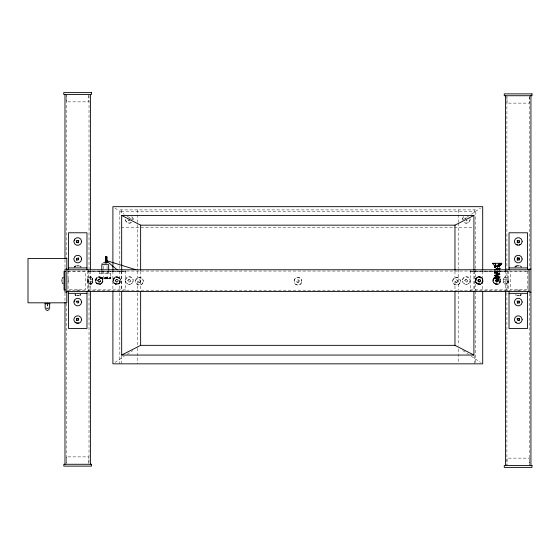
<?xml version="1.0" encoding="UTF-8"?>
<svg xmlns="http://www.w3.org/2000/svg" width="560" height="560" viewBox="0 0 560 560"><rect width="100%" height="100%" fill="white"/><g stroke="black" fill="none" stroke-linecap="round" stroke-linejoin="round"><path stroke-width="0.42" stroke-dasharray="2.8 2.1" d="M497.658 270.949L497.658 277.179L496.258 281.799L495.831 280.308L497.077 279.013L495.089 277.732L497.567 276.661L495.95 275.499L498.477 274.099L495.95 272.706L498.477 271.313L497.567 270.802L498.365 271.173M499.506 270.949L499.506 277.179L498.106 281.799C496.769 279.839 500.689 278.705 497 277.949C500.983 276.696 498.589 275.191 496.055 275.359M100.59 280.378L100.59 280.791A1.407 1.407 0 0 1 98.434 281.792A1.407 1.407 0 0 1 98.441 279.412A1.407 1.407 0 0 1 100.59 280.427M101.549 277.501L103.019 280.112L102.753 282.093M118.153 280.791A1.407 1.407 0 0 0 116.221 279.3A1.407 1.407 0 0 0 115.899 281.722A1.407 1.407 0 0 0 118.153 280.791L118.153 280.378M119.119 277.501L120.33 279.139L120.582 281.12A3.864 3.864 0 0 1 112.931 281.099M140.805 281.442A1.407 1.407 0 0 0 138.873 279.951A1.407 1.407 0 0 0 138.551 282.366A1.407 1.407 0 0 0 140.805 281.442L140.805 281.071M143.234 281.764C144.13 276.535 135.338 275.954 135.583 281.253C135.31 285.887 142.828 286.391 143.234 281.764A3.864 3.864 0 0 1 135.583 281.743M299.362 281.442A1.407 1.407 0 0 0 297.43 279.951A1.407 1.407 0 0 0 297.101 282.366A1.407 1.407 0 0 0 299.362 281.442L299.362 281.071M301.791 281.764C302.687 276.535 293.895 275.954 294.133 281.253C293.867 285.887 301.385 286.391 301.791 281.764A3.864 3.864 0 0 1 294.133 281.743M457.912 281.442A1.407 1.407 0 0 0 455.98 279.951A1.407 1.407 0 0 0 455.658 282.366A1.407 1.407 0 0 0 457.912 281.442L457.912 281.071M460.341 281.764C461.237 276.535 452.452 275.954 452.69 281.253C452.417 285.887 459.942 286.391 460.341 281.764A3.864 3.864 0 0 1 452.69 281.743M480.564 280.791L480.508 280.364A1.407 1.407 0 0 0 478.359 279.356A1.407 1.407 0 0 0 478.352 281.729A1.407 1.407 0 0 0 480.508 280.735A1.386 1.386 0 0 0 478.52 279.447A1.386 1.386 0 0 0 478.422 281.848A1.386 1.386 0 0 0 480.55 280.735M482.993 281.12L482.685 279.076M498.113 279.776C497.469 284.634 496.181 271.348 496.727 270.956M498.127 280.791A1.407 1.407 0 0 0 496.202 279.3A1.407 1.407 0 0 0 495.873 281.722A1.407 1.407 0 0 0 498.127 280.791A1.386 1.386 0 0 0 496.118 279.433A1.386 1.386 0 0 0 495.957 281.827A1.386 1.386 0 0 0 498.113 280.77L498.134 280.378M500.563 281.12L500.304 279.09L499.093 277.501M95.361 280.602L95.368 280.042A3.864 3.864 0 0 1 103.019 280.063M98.266 280.616L98.266 280.441A0.931 0.931 0 0 1 100.121 280.441L100.114 280.728A0.931 0.931 0 0 1 98.266 280.672L98.266 280.567M112.931 280.602L112.931 280.042M115.836 280.616L115.836 280.441A0.931 0.931 0 0 1 117.684 280.441L117.684 280.728A0.931 0.931 0 0 1 115.836 280.672L115.836 280.567M475.342 280.602L475.286 280.028A3.864 3.864 0 0 1 482.944 280.056M478.24 280.616L478.184 280.427A0.931 0.931 0 0 1 480.039 280.427L480.095 280.728A0.931 0.931 0 0 1 478.247 280.672L478.184 280.553M492.905 280.602L493.171 279.069M494.879 270.956C493.094 270.928 497.168 283.913 495.81 280.441M496.265 277.851L496.58 277.788C497.217 276.577 496.454 276.857 496.265 277.851C493.276 278.411 498.638 279.083 496.265 280M498.113 277.851L498.428 277.788C499.065 276.577 498.302 276.857 498.113 277.851C495.124 278.411 500.486 279.083 498.113 280M496.489 279.006L496.517 278.586M498.337 279.006L498.365 278.586M99.652 271.152L99.652 277.627L100.576 278.551L110.446 278.362L110.747 271.152M495.782 280.574L496.608 279.559M496.965 277.179L496.601 277.452M498.036 280.966L497.735 280.518A0.931 0.931 0 0 0 495.81 280.483L495.81 280.721A0.931 0.931 0 0 0 497.658 280.728L498.456 279.559M498.813 277.179L498.449 277.452M496.678 279.097L496.734 278.691M498.526 279.097L498.582 278.691M496.265 279.776L495.831 280.308L496.188 280.966M496.825 279.188L496.909 278.803L497.441 279.286L496.552 279.79M498.673 279.188L498.757 278.803L499.289 279.286L498.4 279.79M496.839 279.629L497.322 279.083M498.687 279.629L499.17 279.083M125.468 280.063C125.923 275.107 133.938 276.178 133.126 281.05C132.685 285.992 124.649 284.963 125.468 280.063A3.864 3.864 0 0 1 133.126 280.042M462.455 218.82L463.925 216.251A3.864 3.864 0 0 0 462.455 218.82L462.462 219.828M470.113 219.8C469.833 222.642 466.158 224.175 463.946 222.376A3.864 3.864 0 0 0 470.113 219.8L469.847 217.819M462.455 280.063C462.91 275.107 470.918 276.178 470.113 281.05C469.672 285.992 461.636 284.963 462.455 280.063A3.864 3.864 0 0 1 470.113 280.042M95.368 280.091L95.627 279.069M113.197 279.069L112.931 280.091A3.864 3.864 0 0 1 120.589 280.112M120.323 282.093L120.582 281.071M475.342 280.091L475.608 279.069M482.671 282.03L482.937 281.064A3.864 3.864 0 0 1 475.286 281.036L475.594 282.072M482.734 282.093L482.993 281.071A3.864 3.864 0 0 1 475.342 281.05M492.905 280.091C493.178 277.214 496.888 275.66 499.093 277.55M500.297 282.093L500.563 281.071A3.864 3.864 0 0 1 492.905 281.05L493.164 282.072M496.93 279.538L497.077 279.013M498.778 279.538L498.932 279.013M90.867 284.431L92.526 281.925M90.405 284.389L91.147 284.431C93.506 282.59 93.506 278.621 91.147 276.773L90.405 276.773M92.54 282.632L92.806 281.974M503.657 278.53L503.391 281.974M92.26 282.59L91.427 283.829M503.657 278.572L505.512 276.731M95.627 279.118L96.852 277.487M102.249 282.961L103.019 281.071A3.864 3.864 0 0 1 95.361 281.05L95.62 282.072M113.197 279.118L114.415 277.487M119.812 282.961L120.323 282.044M475.552 279.055L476.056 278.187L475.608 279.118M482.223 282.961L482.734 282.044M499.793 282.961L500.297 282.044M498.057 271.033L494.102 272.706L497.567 274.33L494.942 275.863L497.567 277.123L496.342 278.11L497.448 278.649L497.21 277.522M498.365 273.959C497.798 273.448 492.849 275.275 495.012 276.003L494.207 275.639M497.049 276.143L497.049 275.59L499.485 274.47L496.86 272.937L500.325 271.313L499.415 270.802L500.22 271.173M500.22 274.239L499.415 274.61C501.578 273.875 496.629 272.048 496.055 272.566M497.518 277.431L498.477 276.892L497.567 276.381L498.365 276.752M498.428 277.788L500.325 276.892L499.415 276.381L500.22 276.752M499.366 277.431L500.22 277.032M125.468 219.31C125.244 222.852 130.361 224.567 132.37 221.648M504.49 277.333L505.05 276.773M101.99 278.551L102.921 277.627M96.138 278.243L98.7 276.731L101.549 277.55M102.249 282.919L99.687 284.431L97.706 284.123M113.701 278.243L116.263 276.731L119.119 277.55M119.812 282.919L118.223 284.179M476.112 278.243L478.674 276.731M481.453 283.612L482.167 282.905M481.509 283.675L482.223 282.919M493.682 278.243L495.271 277.032L497.252 276.78M499.072 283.675L499.793 282.919M494.207 272.846L495.012 273.217L498.057 271.586L494.207 272.566M115.024 362.411L124.271 356.251M127.12 354.354L132.804 350.56M462.784 219.947L468.475 216.153M471.324 214.256L480.564 208.089M495.362 277.522L495.593 278.649L494.494 278.11L495.18 277.627L495.425 278.565M101.535 283.626L99.687 284.389M119.098 283.626L116.242 284.382M476.826 277.536L477.701 277.032M480.578 284.116L481.509 283.626M498.204 284.179L499.072 283.626M495.201 272.055L494.515 272.426L495.012 272.195L497.077 273.315M497.049 272.055L496.37 272.426L500.22 271.446M499.226 271.957L499.905 271.586L499.415 271.817L497.721 270.844M495.201 274.848L494.207 275.359M497.049 274.848L496.37 275.219L499.905 274.379L499.226 274.75M496.58 277.788L498.365 277.032M498.869 277.683L499.905 277.172L499.191 277.508M497.343 277.508L498.057 277.172L494.704 277.914M498.365 271.446L497.567 271.817L495.873 270.844M498.365 274.239L494.515 275.219L495.012 274.988L497.077 276.101M497.343 271.915L499.905 271.033M497.343 274.708L499.415 273.588L500.22 273.959M496.552 277.914L499.422 277.312L497.343 276.283M477.645 276.976L479.682 276.78M479.605 284.375L480.634 284.13M480.634 284.179L477.624 284.109M498.204 284.13L496.216 284.382L494.375 283.612M121.212 211.288L474.376 211.288M121.212 227.472L453.397 227.472M454.272 227.472L473.508 227.472M67.704 271.061L529.088 271.061M67.669 271.474L85.323 271.474L85.323 289.779L67.669 289.779M527.408 271.474L510.594 271.474L510.594 289.779L527.408 289.779M99.652 273.462L110.81 273.462M496.629 277.179L497.658 277.179M498.477 277.179L499.506 277.179M88.557 277.396L90.405 277.438M505.512 277.459L507.36 277.459M99.652 277.627L110.81 277.627M99.68 277.865L110.775 277.865M99.722 277.977L110.74 277.977M99.771 278.089L110.684 278.089M99.841 278.187L110.614 278.187M100.009 278.362L110.446 278.362M100.114 278.425L110.348 278.425M88.557 279.293L87.171 279.244L87.171 282.065L88.557 282.051L87.171 282.016M507.36 279.244L508.746 279.286M92.806 279.678L87.85 279.636L87.85 281.526L92.806 281.526M503.391 279.678L508.067 279.678L508.067 281.526L503.391 281.484M507.36 282.016L508.746 282.016M507.36 282.058L508.746 282.065L508.746 279.244M88.557 283.864L90.405 283.864M507.36 283.85L505.512 283.864L507.36 283.913M88.557 283.913L90.405 283.913M505.05 284.389L505.512 284.431M88.557 289.919L125.538 289.877M470.379 289.919L507.36 289.877M76.356 290.108L79.121 290.108M516.887 290.108L519.652 290.108M67.704 290.199L529.088 290.199M116.263 276.773L118.244 277.039M478.597 284.368L479.661 284.389M479.626 276.717L482.237 278.264M496.216 284.431L493.661 282.898M116.242 284.431L114.401 283.612M98.679 284.431L96.831 283.612M496.608 278.306L498.988 278.992M494.76 278.306L497.14 278.992M496.055 272.846L499.905 273.819L499.226 273.455M496.055 275.639L499.905 276.612L499.226 276.241M497.378 273.455L498.057 273.819L494.515 272.986L495.201 273.357M497.378 276.241L498.057 276.612L494.515 275.772L495.201 276.143M480.655 277.039L481.53 277.55M477.68 284.165L476.098 282.898M115.269 284.165L113.687 282.898M462.784 350.56L468.475 354.354M471.324 356.251L480.564 362.411M115.024 208.089L124.271 214.256M127.12 216.153L132.804 219.947M107.541 277.627L108.465 278.551M504.49 283.871L503.391 281.925L505.05 284.431M476.812 283.661L475.538 282.009L476.098 282.947M96.124 282.898L96.831 283.661M92.526 281.974L92.526 279.188L90.867 276.731L92.26 278.572M493.164 282.023L493.661 282.947M482.181 278.201L483 280.112A3.864 3.864 0 0 0 475.342 280.042M113.19 282.023L113.687 282.947M95.62 282.023L96.124 282.947M92.54 278.579L92.806 279.237M92.26 278.53L92.526 279.237M496.937 277.732L497.147 278.474M495.089 277.732L495.299 278.474M133.126 218.792L131.642 216.237A3.864 3.864 0 0 1 133.126 218.792L133.126 219.8M112.931 281.05L113.19 282.072M497.028 277.627L497.273 278.565M497.693 280.203L497.826 280.714M495.845 280.203L495.978 280.714M497.455 277.417L497.546 278.026M497.588 278.271L497.658 278.74M495.607 277.417L495.698 278.026M495.733 278.271L495.803 278.74M497.77 277.312L497.819 277.942M497.847 278.376L497.882 278.831M495.915 277.312L495.964 277.942M495.999 278.376L496.034 278.831M464.891 280.378L464.891 280.749M127.904 280.378L127.904 280.749M529.55 96.6L529.55 267.953M529.55 293.307L529.55 465.535M529.228 96.551L529.228 103.124L507.038 103.124L507.038 96.551M529.228 464.709L529.228 458.136L507.038 458.136L507.038 464.709M527.793 271.061L527.793 290.199M508.655 271.061L508.655 290.199M507.36 270.634L507.36 291.494M506.898 96.6L506.898 465.535M505.512 270.578L505.512 290.682M498.113 278.481L498.113 278.915M496.265 278.481L496.265 278.915M492.905 280.56L492.905 281.099M482.699 271.285L482.699 290.493M475.769 268.506L475.769 209.902L119.826 209.902L119.826 270.256M475.769 269.381L475.769 290.367M475.769 291.242L475.769 362.964M475.286 280.546L475.342 281.099M474.376 209.902L474.376 214.277M474.376 271.124L474.376 290.367M474.376 355.964L474.376 363.839M473.914 271.292L473.914 290.486M470.379 270.634L470.379 291.494M458.199 209.902L458.199 222.152M458.199 223.02L458.199 268.506M458.199 269.381L458.199 290.367M458.199 291.242L458.199 345.471M458.199 348.971L458.199 362.964M454.965 271.32L454.965 290.479M140.63 271.32L140.63 290.479M137.396 209.902L137.396 270.256M137.396 271.124L137.396 292.117M137.396 292.992L137.396 347.221M137.396 348.096L137.396 363.839M125.538 270.634L125.538 290.647M121.674 271.292L121.674 290.486M121.212 209.902L121.212 214.277M121.212 271.124L121.212 290.367M121.212 355.964L121.212 363.839M119.826 271.124L119.826 292.117M119.826 292.992L119.826 363.839M112.896 271.285L112.896 290.493M108.682 271.068L108.661 273.462M107.968 271.152L107.968 273.462M107.079 266.406L107.079 277.627M103.383 266.28L103.383 270.27M103.383 271.068L103.383 277.627M102.424 271.152L102.424 273.462M101.78 271.068L101.78 273.462M95.361 280.56L95.361 281.099M90.685 276.773L90.685 284.431M90.405 271.068L90.405 290.297M89.019 95.34L89.019 270.193M89.019 271.068L89.019 292.047M89.019 292.922L89.019 464.275M88.788 463.449L88.788 456.876L66.598 456.876L66.598 463.449M88.697 95.291L88.697 101.864L66.507 101.864L66.507 95.291M88.557 269.766L88.557 291.494M88.123 279.678L88.123 281.526M87.262 271.061L87.262 290.199M68.215 278.782L68.215 282.478M68.124 271.061L68.124 290.199M66.367 95.34L66.367 257.95M66.367 303.415L66.367 464.275M64.981 259.7L64.981 268.443M64.981 292.922L64.981 301.665M47.53 302.82L47.53 305.984M47.299 302.82L47.299 305.984M452.69 280.735A3.864 3.864 0 0 1 460.348 280.763M294.14 280.735A3.864 3.864 0 0 1 301.791 280.763M135.583 280.735A3.864 3.864 0 0 1 143.241 280.763M478.247 280.434A0.931 0.931 0 0 1 480.095 280.441M492.905 280.042A3.864 3.864 0 0 1 500.563 280.063M467.145 220.423A1.407 1.407 0 0 1 466.109 220.703M465.164 218.456A1.407 1.407 0 0 1 466.095 217.917M131.656 222.362A3.864 3.864 0 0 1 125.475 219.828M129.486 220.703A1.407 1.407 0 0 1 128.443 220.43M128.184 220.171A1.407 1.407 0 0 1 128.002 219.849M129.479 217.91A1.407 1.407 0 0 1 130.41 218.449M470.113 281.05A3.864 3.864 0 0 1 462.462 281.071M133.126 281.05A3.864 3.864 0 0 1 125.475 281.071M480.039 280.672A0.931 0.931 0 0 1 478.184 280.658M129.661 220.717A1.386 1.386 0 0 1 128.611 220.584M128.1 220.073A1.386 1.386 0 0 1 127.967 219.737M129.661 218.043A1.386 1.386 0 0 1 130.284 218.4M466.984 220.584A1.386 1.386 0 0 1 466.291 220.766M465.311 218.4A1.386 1.386 0 0 1 466.291 217.994M140.336 281.134L140.336 281.379A0.931 0.931 0 0 1 138.481 281.365L138.481 281.134A0.931 0.931 0 0 1 140.336 281.134M298.886 281.134L298.886 281.379A0.931 0.931 0 0 1 297.038 281.365L297.038 281.134A0.931 0.931 0 0 1 298.886 281.134M457.443 281.134L457.443 281.379A0.931 0.931 0 0 1 455.595 281.365L455.595 281.134A0.931 0.931 0 0 1 457.443 281.134M47.159 305.823C47.971 306.698 47.516 304.759 47.159 305.823M125.538 271.383L88.557 271.383L125.538 271.432M507.36 271.383L470.379 271.383L507.36 271.432M467.208 280.567L467.208 280.441A0.931 0.931 0 0 0 465.36 280.441L465.36 280.686A0.931 0.931 0 0 0 467.208 280.672L467.208 280.567M130.221 280.567L130.221 280.441A0.931 0.931 0 0 0 128.373 280.441L128.373 280.686A0.931 0.931 0 0 0 130.221 280.672L130.221 280.567M478.471 281.834A1.386 1.386 0 0 0 480.55 280.63A1.386 1.386 0 0 0 478.471 279.426A1.386 1.386 0 0 0 478.471 281.834M465.479 281.757A1.386 1.386 0 0 0 467.67 280.77A1.386 1.386 0 0 0 465.717 279.363A1.386 1.386 0 0 0 465.479 281.757M128.485 281.75A1.386 1.386 0 0 0 130.683 280.777A1.386 1.386 0 0 0 128.744 279.363A1.386 1.386 0 0 0 128.485 281.75M495.04 283.388A3.234 3.234 0 0 0 499.961 280.714A3.234 3.234 0 0 0 495.187 277.788A3.234 3.234 0 0 0 495.04 283.388A3.234 3.234 0 0 0 499.961 280.756A3.234 3.234 0 0 0 495.187 277.83A3.234 3.234 0 0 0 495.04 283.437M477.477 283.388A3.234 3.234 0 0 0 482.398 280.714A3.234 3.234 0 0 0 477.617 277.788A3.234 3.234 0 0 0 477.477 283.388A3.234 3.234 0 0 0 482.398 280.756A3.234 3.234 0 0 0 477.617 277.83A3.234 3.234 0 0 0 477.477 283.437M114.849 283.248A3.234 3.234 0 0 0 119.973 280.973A3.234 3.234 0 0 0 115.437 277.669A3.234 3.234 0 0 0 114.849 283.248M97.496 283.388A3.234 3.234 0 0 0 102.424 280.714A3.234 3.234 0 0 0 97.643 277.788A3.234 3.234 0 0 0 97.496 283.388A3.234 3.234 0 0 0 102.424 280.756A3.234 3.234 0 0 0 97.643 277.83A3.234 3.234 0 0 0 97.496 283.437M98.392 281.764A1.386 1.386 0 0 0 100.569 280.756A1.386 1.386 0 0 0 98.602 279.37A1.386 1.386 0 0 0 98.392 281.764M114.849 283.29A3.234 3.234 0 0 0 119.973 281.015A3.234 3.234 0 0 0 115.437 277.718A3.234 3.234 0 0 0 114.849 283.29M116.06 281.876A1.386 1.386 0 0 0 118.139 280.679A1.386 1.386 0 0 0 116.06 279.475A1.386 1.386 0 0 0 116.06 281.876M98.49 281.876A1.386 1.386 0 0 0 100.576 280.679A1.386 1.386 0 0 0 98.497 279.475A1.386 1.386 0 0 0 98.49 281.876"/><path stroke-width="0.84" d="M105.252 262.836L105.623 256.361L106.897 256.788L106.925 262.836M105.448 262.836L105.819 256.361M105.623 258.44C106.498 255.92 107.394 261.562 105.7 260.253C106.127 252.525 106.61 265.545 105.819 258.44M495.873 266.938L495.537 263.298L495.369 263.683L495.096 263.298L495.873 266.938C494.431 267.239 495.341 268.492 495.201 266.476L495.873 266.196M497.525 266.364L499.87 263.298L497.525 266.364L494.879 266.07M499.373 266.364L501.725 263.298C501.536 266.644 493.892 267.953 499.758 263.298L499.758 263.683M495.012 266.364L492.66 263.298L492.779 263.683M494.942 267.491L495.201 266.476M62.202 278.53L63.035 277.291M102.018 263.851L102.263 263.494M497.819 266.063L497.721 266.938L497.819 266.063L497.385 266.119M49.245 309.582L47.418 310.513L45.584 309.582M499.317 266.07L501.606 263.298L501.606 263.683M516.236 266.063L514.997 266.896L516.901 265.797M121.674 291.361L121.674 355.054L140.63 345.345L454.965 345.345L473.914 355.054L473.914 291.361M121.674 270.417L121.674 215.453L140.63 225.162L454.965 225.162L473.914 215.453L473.914 270.417M495.201 270.004L497.567 268.751M497.721 268.989L499.415 268.289L499.226 267.869M497.721 269.724L499.415 269.031L499.226 268.611M495.831 266.567L494.48 267.12L495.061 267.54M497.462 269.353L500.325 268.52L499.422 268.1M121.674 215.453L473.914 215.453M106.414 256.368L106.925 257.054M103.376 262.836L107.086 262.836M492.569 263.298L501.816 263.298M76.811 265.797L78.659 265.797M517.342 265.797L519.19 265.797M68.495 267.918L86.982 267.918M509.026 267.918L527.513 267.918M66.829 269.073L64.981 269.073L64.981 292.187L66.829 292.187M530.936 269.073L529.088 269.073L529.088 292.187L530.936 292.187M66.829 269.766L529.088 269.766M65.443 271.383L64.057 271.383L64.057 289.877L65.443 289.877M66.829 291.494L529.088 291.494M68.495 293.342L86.982 293.342M509.026 293.342L527.513 293.342M76.888 295.463L78.736 295.463M517.419 295.463L519.267 295.463M44.793 303.723L50.043 303.723M121.674 355.054L473.914 355.054M497.574 268.1C500.493 269.262 493.094 268.968 494.515 270.193M135.954 269.766L106.141 260.519L117.054 269.766M520.296 266.063L521.535 266.896M515.676 294.826L516.313 295.197M79.765 266.063L81.004 266.896M63.035 283.829L62.202 282.59M497.567 268.009L495.012 269.682M495.306 263.298L495.789 266.364M530.936 95.725L530.936 465.535M527.513 269.766L527.513 232.785L509.026 232.785L509.026 269.766M527.513 291.494L527.513 328.475L509.026 328.475L509.026 291.494M505.512 95.725L505.512 270.578M505.512 291.557L505.512 465.535M495.495 266.336L495.495 267.078M495.012 266.616L495.012 267.631M482.699 270.41L482.699 206.668L112.896 206.668L112.896 270.41M482.699 291.361L482.699 363.839L112.896 363.839L112.896 291.361M454.965 225.162L454.965 270.445M454.965 291.347L454.965 345.345M140.63 225.162L140.63 270.445M140.63 291.347L140.63 345.345M108.682 270.27L108.682 264.684L101.78 264.684L101.78 270.27M106.729 257.054L106.729 262.836M90.405 94.465L90.405 270.193M90.405 291.172L90.405 464.275M86.982 269.766L86.982 232.785L68.495 232.785L68.495 269.766M86.982 291.494L86.982 328.475L68.495 328.475L68.495 291.494M64.981 94.465L64.981 258.825M64.981 302.54L64.981 464.275M61.936 279.636L61.936 281.484M49.658 303.723L49.658 308.252L45.15 308.252L45.171 303.723M519.463 242.284A1.386 1.386 0 0 1 518.805 242.851M517.741 242.851A1.386 1.386 0 0 1 517.062 242.242M517.083 240.856A1.386 1.386 0 0 1 517.307 240.576M519.267 240.604A1.386 1.386 0 0 1 519.484 240.891M519.386 259.917A1.407 1.407 0 0 1 519.127 260.176M517.146 258.209A1.407 1.407 0 0 1 517.405 257.95M519.12 257.943A1.407 1.407 0 0 1 519.379 258.202M78.624 242.634A1.386 1.386 0 0 1 78.274 242.851M77.21 242.851A1.386 1.386 0 0 1 76.895 242.669M76.643 242.417A1.386 1.386 0 0 1 76.461 242.102M76.44 241.087A1.386 1.386 0 0 1 76.853 240.506M78.54 240.436A1.386 1.386 0 0 1 78.806 240.681M76.881 260.183A1.407 1.407 0 0 1 76.433 259.609M76.433 301.651A1.386 1.386 0 0 1 76.888 301.028M78.533 300.993A1.386 1.386 0 0 1 78.799 301.238M76.622 320.481A1.407 1.407 0 0 1 76.433 320.159M76.433 319.081A1.407 1.407 0 0 1 76.615 318.766M76.874 318.507A1.407 1.407 0 0 1 77.189 318.318M78.267 318.318A1.407 1.407 0 0 1 78.589 318.5M519.442 302.869A1.386 1.386 0 0 1 519.12 303.219M517.524 303.296A1.386 1.386 0 0 1 517.174 302.974M517.104 301.378A1.386 1.386 0 0 1 517.426 301.028M519.015 300.958A1.386 1.386 0 0 1 519.498 301.483M517.146 318.766A1.407 1.407 0 0 1 517.72 318.318M518.798 318.318A1.407 1.407 0 0 1 519.379 318.759M519.96 244.328A3.234 3.234 0 0 1 519.19 244.671M517.517 244.713A3.234 3.234 0 0 1 516.726 244.412M74.592 240.814A3.234 3.234 0 0 1 74.893 240.023M74.592 301.371A3.234 3.234 0 0 1 74.893 300.58M78.659 322.791A3.234 3.234 0 0 1 76.979 322.84M76.195 322.532A3.234 3.234 0 0 1 75.509 322.035M516.726 322.532A3.234 3.234 0 0 1 516.04 322.035M76.755 320.67A1.386 1.386 0 0 1 76.398 320.047M76.398 319.333A1.386 1.386 0 0 1 76.538 318.997M77.049 318.493A1.386 1.386 0 0 1 77.378 318.353M78.099 318.353A1.386 1.386 0 0 1 78.722 318.71M76.783 260.141A1.386 1.386 0 0 1 76.412 259.525M76.391 258.811A1.386 1.386 0 0 1 76.524 258.475M78.4 257.915A1.386 1.386 0 0 1 78.694 258.132M519.428 320.453A1.386 1.386 0 0 1 519.19 320.726M517.111 318.927A1.386 1.386 0 0 1 517.993 318.332M518.707 318.374A1.386 1.386 0 0 1 519.309 318.773M517.188 258.265A1.386 1.386 0 0 1 517.769 257.845M518.833 257.866A1.386 1.386 0 0 1 519.393 258.314M75.068 266.434L74.466 266.896L75.705 266.063L75.068 266.434M80.472 294.826L79.842 295.197L80.479 294.826M521.01 294.826L520.373 295.197L521.01 294.826M495.971 266.063L495.53 266.077L495.971 266.063M91.469 92.617L63.735 92.617L63.735 94.465L91.469 94.465L91.469 92.617M532 93.877L504.266 93.877L504.266 95.725L532 95.725L532 93.877M66.829 258.44L28 258.44L28 302.82L66.829 302.82L66.829 258.44M91.56 464.275L63.826 464.275L63.826 466.123L91.56 466.123L91.56 464.275M532 465.535L504.266 465.535L504.266 467.383L532 467.383L532 465.535M75.782 295.197L75.145 294.826L75.782 295.197M522.095 241.5L522.095 240.982A3.864 3.864 0 0 0 514.437 241.003L514.437 242.011A3.864 3.864 0 0 0 522.095 241.99L522.095 241.5M522.095 259.063L522.095 258.545A3.864 3.864 0 0 0 514.437 258.573L514.437 259.581A3.864 3.864 0 0 0 522.095 259.553L522.095 259.063M522.095 302.05L522.095 301.539A3.864 3.864 0 0 0 514.437 301.56L514.437 302.568A3.864 3.864 0 0 0 522.095 302.547L522.095 302.05M522.095 319.62L522.095 319.102A3.864 3.864 0 0 0 514.437 319.13L514.437 320.138A3.864 3.864 0 0 0 522.095 320.11L522.095 319.62M519.19 241.507L519.19 241.374A0.931 0.931 0 0 0 517.342 241.381L517.342 241.619A0.931 0.931 0 0 0 519.19 241.612L519.19 241.507M519.19 259.07L519.19 258.944A0.931 0.931 0 0 0 517.342 258.944L517.342 259.189A0.931 0.931 0 0 0 519.19 259.175L519.19 259.07M519.19 302.064L519.19 301.931A0.931 0.931 0 0 0 517.342 301.931L517.342 302.176A0.931 0.931 0 0 0 519.19 302.169L519.19 302.064M519.19 319.627L519.19 319.501A0.931 0.931 0 0 0 517.342 319.501L517.342 319.746A0.931 0.931 0 0 0 519.19 319.732L519.19 319.627M81.564 241.5L81.557 240.982A3.864 3.864 0 0 0 73.906 241.003L73.906 242.011A3.864 3.864 0 0 0 81.564 241.99L81.564 241.5M81.564 259.063L81.557 258.545A3.864 3.864 0 0 0 73.906 258.573L73.906 259.581A3.864 3.864 0 0 0 81.564 259.553L81.564 259.063M81.564 302.05L81.557 301.539A3.864 3.864 0 0 0 73.906 301.56L73.906 302.568A3.864 3.864 0 0 0 81.564 302.547L81.564 302.05M81.564 319.62L81.557 319.102A3.864 3.864 0 0 0 73.906 319.13L73.906 320.138A3.864 3.864 0 0 0 81.564 320.11L81.564 319.62M78.659 241.507L78.659 241.374A0.931 0.931 0 0 0 76.811 241.381L76.811 241.619A0.931 0.931 0 0 0 78.659 241.612L78.659 241.507M78.659 259.07L78.659 258.944A0.931 0.931 0 0 0 76.811 258.944L76.811 259.189A0.931 0.931 0 0 0 78.659 259.175L78.659 259.07M78.659 302.064L78.659 301.931A0.931 0.931 0 0 0 76.811 301.931L76.811 302.176A0.931 0.931 0 0 0 78.659 302.169L78.659 302.064M78.659 319.627L78.659 319.501A0.931 0.931 0 0 0 76.811 319.501L76.811 319.746A0.931 0.931 0 0 0 78.659 319.732L78.659 319.627M517.153 259.924A1.407 1.407 0 0 0 517.412 260.183A1.386 1.386 0 0 1 517.153 259.952"/></g></svg>
